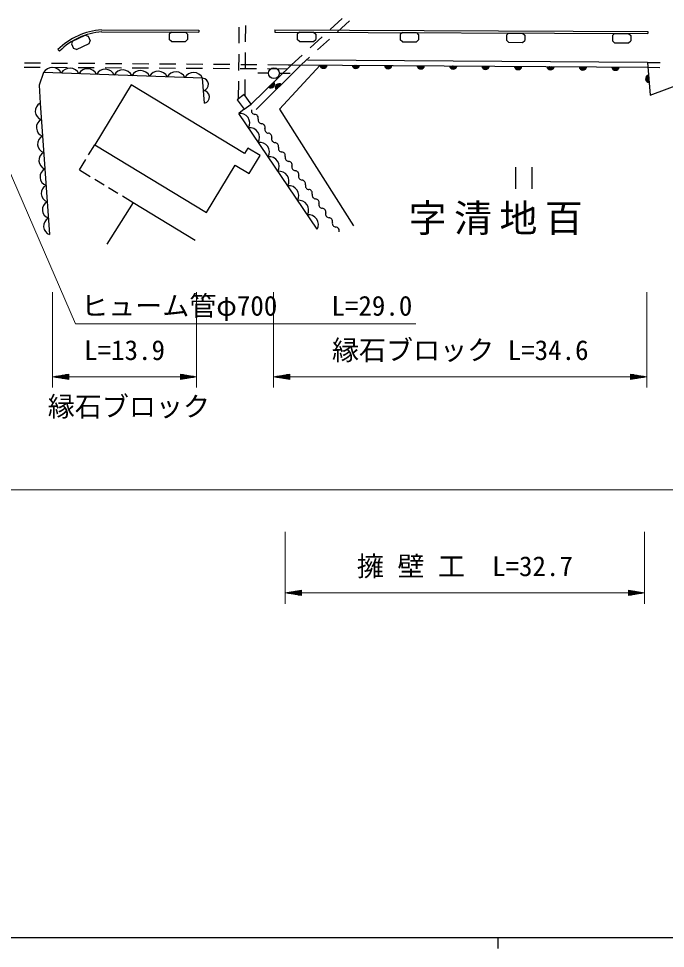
# Model space of a CAD drawing. Units: millimetres, scale not verified. Extents: x 40000 to 680000, y 20000 to 380000.
# Drawn here: x 123683 to 183486, y 204000 to 289910 of the extents above; entities that cross this region are included whole.
import ezdxf
from ezdxf.enums import TextEntityAlignment as Align

# ---------------------------------------------------------------- set-up
doc = ezdxf.new("R2010")
doc.units = ezdxf.units.MM
doc.header["$LTSCALE"] = 1000
for name, color, linetype, lineweight in [('M-BGD', 7, 'Continuous', 25), ('M-STR-HTXT', 7, 'Continuous', 13), ('M-STR-STRD', 7, 'Continuous', 25), ('M-TTL-BAND', 7, 'Continuous', 25)]:
    doc.layers.add(name, color=color, linetype=linetype, lineweight=lineweight)
doc.layers.add('M-BGD-TXT', color=7, linetype='Continuous')
doc.styles.add('ＭＳ ゴシック', font='')
doc.styles.get('ＭＳ ゴシック').set_extended_font_data('MS Gothic')

msp = doc.modelspace()

# ---------------------------------------------------------------- linework, layer by layer
at = {"layer": 'M-BGD'}
for p, q in [((153596, 289910), (152488, 288899)), ((154266, 289709), (153157, 288698)), ((144054, 289129), (144042, 287629)), ((144656, 289276), (144643, 287776)), ((128665, 287829), (128561, 287577)), ((128665, 287829), (129848, 288373)), ((129848, 288373), (130107, 288288)), ((130107, 288288), (130309, 287849)), ((130205, 287597), (130309, 287849)), ((137610, 288472), (137608, 287989)), ((137807, 287802), (137608, 287989)), ((137810, 288657), (137610, 288472)), ((137807, 287802), (139109, 287797)), ((137810, 288657), (139112, 288651)), ((139109, 287797), (139310, 287982)), ((139112, 288651), (139311, 288465)), ((139311, 288465), (139310, 287982)), ((149451, 288470), (149449, 287987)), ((149648, 287801), (149449, 287987)), ((149651, 288655), (149451, 288470)), ((149648, 287801), (150950, 287795)), ((149651, 288655), (150953, 288650)), ((151749, 288225), (150641, 287215)), ((150950, 287795), (151151, 287980)), ((150953, 288650), (151153, 288463)), ((151153, 288463), (151151, 287980)), ((152418, 288024), (151310, 287013)), ((158971, 288431), (158969, 287948)), ((159168, 287761), (158969, 287948)), ((159172, 288616), (158971, 288431)), ((159172, 288616), (160474, 288610)), ((160470, 287756), (160671, 287941)), ((160474, 288610), (160673, 288424)), ((160673, 288424), (160671, 287941)), ((168784, 288390), (168782, 287907)), ((168981, 287721), (168782, 287907)), ((168985, 288575), (168784, 288390)), ((168985, 288575), (170287, 288570)), ((170283, 287716), (170484, 287900)), ((170287, 288570), (170486, 288383)), ((170486, 288383), (170484, 287900)), ((178585, 288350), (178583, 287867)), ((178782, 287680), (178583, 287867)), ((178786, 288535), (178585, 288350)), ((178786, 288535), (180088, 288529)), ((180084, 287675), (180285, 287860)), ((180088, 288529), (180287, 288343)), ((180287, 288343), (180285, 287860)), ((128561, 287577), (128763, 287138)), ((129023, 287053), (128763, 287138)), ((129023, 287053), (130205, 287597)), ((159168, 287761), (160470, 287756)), ((168981, 287721), (170283, 287716)), ((178782, 287680), (180084, 287675)), ((144033, 286629), (144021, 285129)), ((144635, 286776), (144622, 285276)), ((149902, 286541), (148914, 285640)), ((150571, 286339), (149849, 285680)), ((124185, 285431), (125685, 285422)), ((124218, 285824), (125718, 285814)), ((126685, 285416), (128185, 285406)), ((126718, 285807), (128218, 285796)), ((129185, 285400), (130685, 285391)), ((129218, 285789), (130718, 285778)), ((131685, 285385), (133185, 285375)), ((131718, 285771), (133218, 285760)), ((134185, 285369), (135685, 285360)), ((134218, 285753), (135718, 285743)), ((136685, 285353), (138185, 285344)), ((136718, 285736), (138218, 285725)), ((139184, 285338), (140684, 285328)), ((139218, 285718), (140718, 285707)), ((141684, 285322), (143184, 285313)), ((141718, 285700), (143218, 285689)), ((144184, 285307), (145684, 285297)), ((144218, 285682), (145717, 285672)), ((145178, 282007), (148914, 285640)), ((149797, 285633), (145653, 281511)), ((146684, 285291), (148544, 285279)), ((146717, 285665), (148608, 285651)), ((148608, 285651), (148914, 285640)), ((148914, 285639), (181821, 285416)), ((181824, 285866), (150383, 286079)), ((181820, 285416), (182983, 285406)), ((181824, 285866), (182990, 285856)), ((181824, 285866), (182081, 282831)), ((146795, 284865), (145795, 284861)), ((147795, 284863), (148795, 284856)), ((134084, 283799), (130730, 278261)), ((144565, 277451), (134084, 283799)), ((144012, 284129), (143998, 282489)), ((144613, 284276), (144601, 282783)), ((182081, 282831), (186155, 284349)), ((125672, 282090), (126550, 269950)), ((144548, 281539), (144035, 281156)), ((151289, 270441), (144035, 281156)), ((130153, 277309), (130730, 278261)), ((130730, 278261), (141060, 272005)), ((144865, 277947), (144565, 277451)), ((146015, 277250), (144865, 277947)), ((129318, 275929), (129894, 276881)), ((145006, 275585), (146015, 277250)), ((129318, 275929), (130301, 275333)), ((141060, 272005), (143705, 276373)), ((143705, 276373), (145006, 275585)), ((169628, 276170), (169628, 274170)), ((171128, 276170), (171128, 274170)), ((130729, 275074), (131585, 274556)), ((132012, 274297), (132868, 273779)), ((133295, 273520), (134279, 272924)), ((134279, 272924), (131848, 269063)), ((134279, 272924), (140021, 269449))]:
    msp.add_line(p, q, dxfattribs=at)
for points in [[(151576, 285621), (147795, 281544), (154637, 270749)], [(125991, 284925), (125574, 283763), (125672, 282090)], [(140886, 282090), (140687, 284406), (125991, 284925)]]:
    msp.add_lwpolyline(points, dxfattribs=at)
msp.add_lwpolyline([(143897, 282414), (144548, 281539), (145178, 282007), (144527, 282882)], close=True, dxfattribs=at)
msp.add_circle((147295, 284866), 500, dxfattribs=at)
for centre, radius, start, end in [((126793, 284480), 917, 25.0391, 150.91451), ((128426, 284422), 917, 25.0391, 150.91451), ((130059, 284364), 917, 25.0391, 150.91451), ((131692, 284306), 917, 25.0391, 150.91451), ((151868, 285673), 354, 188.4093, 350.81448), ((151868, 285673), 283, 190.63334, 348.59044), ((151868, 285673), 212, 194.37966, 344.84411), ((151868, 285673), 142, 202.09139, 337.13238), ((151868, 285673), 100, 212.40906, 326.81472), ((151868, 285673), 100, 212.40906, 326.81472), ((154868, 285653), 354, 188.4093, 350.81448), ((154868, 285653), 283, 190.63334, 348.59044), ((154868, 285653), 212, 194.37966, 344.84411), ((154868, 285653), 142, 202.09139, 337.13238), ((154868, 285653), 100, 212.40906, 326.81472), ((154868, 285653), 100, 212.40906, 326.81472), ((157868, 285633), 354, 188.4093, 350.81448), ((157868, 285633), 283, 190.63334, 348.59044), ((157868, 285633), 212, 194.37966, 344.84411), ((157868, 285633), 142, 202.09139, 337.13238), ((157868, 285633), 100, 212.40906, 326.81472), ((157868, 285633), 100, 212.40906, 326.81472), ((160868, 285612), 354, 188.4093, 350.81448), ((160868, 285612), 283, 190.63334, 348.59044), ((160868, 285612), 212, 194.37966, 344.84411), ((160868, 285612), 142, 202.09139, 337.13238), ((160868, 285612), 100, 212.40906, 326.81472), ((160868, 285612), 100, 212.40906, 326.81472), ((163868, 285592), 354, 188.4093, 350.81448), ((163868, 285592), 283, 190.63334, 348.59044), ((163868, 285592), 212, 194.37966, 344.84411), ((163868, 285592), 142, 202.09139, 337.13238), ((163868, 285592), 100, 212.40906, 326.81472), ((163868, 285592), 100, 212.40906, 326.81472), ((166868, 285572), 354, 188.4093, 350.81448), ((166868, 285572), 283, 190.63334, 348.59044), ((166868, 285572), 212, 194.37966, 344.84411), ((166868, 285572), 142, 202.09139, 337.13238), ((166868, 285572), 100, 212.40906, 326.81472), ((166868, 285572), 100, 212.40906, 326.81472), ((169868, 285551), 354, 188.4093, 350.81448), ((169868, 285551), 283, 190.63334, 348.59044), ((169868, 285551), 212, 194.37966, 344.84411), ((169868, 285551), 142, 202.09139, 337.13238), ((169868, 285551), 100, 212.40906, 326.81472), ((169868, 285551), 100, 212.40906, 326.81472), ((172867, 285531), 354, 188.4093, 350.81448), ((172867, 285531), 283, 190.63334, 348.59044), ((172867, 285531), 212, 194.37966, 344.84411), ((172867, 285531), 142, 202.09139, 337.13238), ((172867, 285531), 100, 212.40906, 326.81472), ((172867, 285531), 100, 212.40906, 326.81472), ((175867, 285511), 354, 188.4093, 350.81448), ((175867, 285511), 283, 190.63334, 348.59044), ((175867, 285511), 212, 194.37966, 344.84411), ((175867, 285511), 142, 202.09139, 337.13238), ((175867, 285511), 100, 212.40906, 326.81472), ((175867, 285511), 100, 212.40906, 326.81472), ((178867, 285490), 354, 188.4093, 350.81448), ((178867, 285490), 283, 190.63334, 348.59044), ((178867, 285490), 212, 194.37966, 344.84411), ((178867, 285490), 142, 202.09139, 337.13238), ((178867, 285490), 100, 212.40906, 326.81472), ((178867, 285490), 100, 212.40906, 326.81472), ((133324, 284249), 917, 25.0391, 150.91451), ((134957, 284191), 917, 25.0391, 150.91451), ((136590, 284133), 917, 25.0391, 150.91451), ((138223, 284076), 917, 25.0391, 150.91451), ((139856, 284018), 917, 25.0391, 150.91451), ((140649, 283820), 588, 283.51504, 86.33918), ((182007, 284353), 354, 103.64423, 266.04941), ((182007, 284353), 283, 105.86827, 263.82537), ((182007, 284353), 212, 109.6146, 260.07904), ((182007, 284353), 142, 117.32633, 252.36731), ((182007, 284353), 100, 127.64399, 242.04965), ((182007, 284353), 100, 127.64399, 242.04965), ((147008, 283862), 354, 232.99238, 35.39755), ((147008, 283862), 283, 235.21642, 33.17352), ((147008, 283862), 212, 238.96274, 29.42719), ((147008, 283862), 142, 246.67447, 21.71546), ((147008, 283862), 100, 256.99213, 11.3978), ((147008, 283862), 100, 256.99213, 11.3978), ((147763, 283534), 354, 53.64552, 216.0507), ((147763, 283534), 283, 55.86956, 213.82666), ((147763, 283534), 212, 59.61589, 210.08033), ((147763, 283534), 142, 67.32762, 202.3686), ((147763, 283534), 100, 77.64528, 192.05094), ((147763, 283534), 100, 77.64528, 192.05094), ((140749, 282662), 588, 283.51504, 86.33918), ((126055, 281355), 829, 117.50731, 250.77107), ((144153, 280260), 904, 330.64764, 97.54983), ((145551, 281407), 348, 165.57788, 265.86409), ((145501, 280712), 348, 345.57788, 85.86409), ((126164, 279838), 829, 117.50731, 250.77107), ((146175, 280539), 348, 165.57788, 265.86409), ((146125, 279845), 348, 345.57788, 85.86409), ((145060, 278921), 904, 330.64764, 97.54983), ((146799, 279671), 348, 165.57788, 265.86409), ((146749, 278977), 348, 345.57788, 85.86409), ((126274, 278320), 829, 117.50731, 250.77107), ((145967, 277581), 904, 330.64764, 97.54983), ((147423, 278803), 348, 165.57788, 265.86409), ((147373, 278109), 348, 345.57788, 85.86409), ((126384, 276803), 829, 117.50731, 250.77107), ((148047, 277936), 348, 165.57788, 265.86409), ((147997, 277241), 348, 345.57788, 85.86409), ((146874, 276242), 904, 330.64764, 97.54983), ((148671, 277068), 348, 165.57788, 265.86409), ((148621, 276374), 348, 345.57788, 85.86409), ((126494, 275285), 829, 117.50731, 250.77107), ((147781, 274902), 904, 330.64764, 97.54983), ((149295, 276200), 348, 165.57788, 265.86409), ((149245, 275506), 348, 345.57788, 85.86409), ((149919, 275333), 348, 165.57788, 265.86409), ((149869, 274638), 348, 345.57788, 85.86409), ((126604, 273768), 829, 117.50731, 250.77107), ((148687, 273563), 904, 330.64764, 97.54983), ((150543, 274465), 348, 165.57788, 265.86409), ((150493, 273771), 348, 345.57788, 85.86409), ((151167, 273597), 348, 165.57788, 265.86409), ((151117, 272903), 348, 345.57788, 85.86409), ((126714, 272250), 829, 117.50731, 250.77107), ((149594, 272223), 904, 330.64764, 97.54983), ((151791, 272730), 348, 165.57788, 265.86409), ((151741, 272035), 348, 345.57788, 85.86409), ((150501, 270884), 904, 330.64764, 97.54983), ((152415, 271862), 348, 165.57788, 265.86409), ((152365, 271168), 348, 345.57788, 85.86409), ((126823, 270733), 829, 117.50731, 250.77107), ((153039, 270994), 348, 165.57788, 265.86409), ((152989, 270300), 348, 345.57788, 85.86409)]:
    msp.add_arc(centre, radius, start, end, dxfattribs=at)
at = {"layer": 'M-STR-HTXT'}
for p, q in [((126818, 264628), (126818, 255813)), ((140143, 264628), (140143, 255813)), ((147267, 264644), (147267, 255813)), ((181769, 264644), (181769, 255813)), ((126818, 256813), (128318, 257063)), ((127418, 256913), (128318, 256913)), ((128318, 256963), (127718, 256963)), ((128018, 257013), (128318, 257013)), ((128318, 256563), (128318, 257063)), ((140143, 256813), (138643, 257063)), ((138643, 257063), (138643, 256563)), ((138943, 257013), (138643, 257013)), ((138643, 256963), (139243, 256963)), ((139543, 256913), (138643, 256913)), ((147267, 256813), (148767, 257063)), ((147867, 256913), (148767, 256913)), ((148767, 256963), (148167, 256963)), ((148467, 257013), (148767, 257013)), ((148767, 256563), (148767, 257063)), ((181769, 256813), (180269, 257063)), ((180269, 257063), (180269, 256563)), ((180569, 257013), (180269, 257013)), ((180269, 256963), (180869, 256963)), ((181169, 256913), (180269, 256913)), ((126818, 256813), (128318, 256563)), ((126818, 256813), (128318, 256813)), ((128318, 256863), (127118, 256863)), ((128318, 256763), (127118, 256763)), ((127418, 256713), (128318, 256713)), ((128318, 256663), (127718, 256663)), ((128018, 256613), (128318, 256613)), ((128318, 256813), (138643, 256813)), ((138643, 256863), (139843, 256863)), ((140143, 256813), (138643, 256563)), ((140143, 256813), (138643, 256813)), ((138643, 256763), (139843, 256763)), ((139543, 256713), (138643, 256713)), ((138643, 256663), (139243, 256663)), ((138943, 256613), (138643, 256613)), ((147267, 256813), (148767, 256563)), ((147267, 256813), (148767, 256813)), ((148767, 256863), (147567, 256863)), ((148767, 256763), (147567, 256763)), ((147867, 256713), (148767, 256713)), ((148767, 256663), (148167, 256663)), ((148467, 256613), (148767, 256613)), ((148767, 256813), (180269, 256813)), ((180269, 256863), (181469, 256863)), ((181769, 256813), (180269, 256563)), ((181769, 256813), (180269, 256813)), ((180269, 256763), (181469, 256763)), ((181169, 256713), (180269, 256713)), ((180269, 256663), (180869, 256663)), ((180569, 256613), (180269, 256613)), ((67099, 246374), (393044, 246374)), ((148341, 242479), (148341, 235847)), ((181562, 242479), (181562, 235847)), ((148341, 236847), (149841, 237097)), ((148341, 236847), (149841, 236597)), ((148341, 236847), (149841, 236847)), ((149841, 236897), (148641, 236897)), ((149841, 236797), (148641, 236797)), ((148941, 236947), (149841, 236947)), ((148941, 236747), (149841, 236747)), ((149841, 236997), (149241, 236997)), ((149841, 236697), (149241, 236697)), ((149541, 237047), (149841, 237047)), ((149541, 236647), (149841, 236647)), ((149841, 236597), (149841, 237097)), ((149841, 236847), (180062, 236847)), ((181562, 236847), (180062, 237097)), ((180062, 237097), (180062, 236597)), ((180362, 237047), (180062, 237047)), ((180062, 236997), (180662, 236997)), ((180962, 236947), (180062, 236947)), ((180062, 236897), (181262, 236897)), ((181562, 236847), (180062, 236597)), ((181562, 236847), (180062, 236847)), ((180062, 236797), (181262, 236797)), ((180962, 236747), (180062, 236747)), ((180062, 236697), (180662, 236697)), ((180362, 236647), (180062, 236647))]:
    msp.add_line(p, q, dxfattribs=at)
msp.add_lwpolyline([(117355, 288422), (128952, 261711), (160402, 261711)], dxfattribs=at)
at = {"layer": 'M-STR-STRD'}
for p, q in [((131354, 288882), (140335, 288847)), ((131354, 288682), (140334, 288647)), ((140335, 288847), (140334, 288647)), ((147377, 288864), (147376, 288664)), ((147376, 288664), (181859, 288522)), ((147377, 288864), (181858, 288722)), ((181858, 288722), (181859, 288522)), ((127327, 287045), (127467, 286904))]:
    msp.add_line(p, q, dxfattribs=at)
for radius in [6420, 6221]:
    msp.add_arc((131841, 282480), radius, 94.35109, 134.6813, dxfattribs=at)
at = {"layer": 'M-TTL-BAND'}
for p, q in [((40000, 205000), (579000, 205000)), ((168000, 205000), (168000, 204000))]:
    msp.add_line(p, q, dxfattribs=at)

# ---------------------------------------------------------------- texts
at = {"layer": 'M-BGD-TXT', "insert": (168148, 269904), "char_height": 2566, "attachment_point": 8, "style": 'ＭＳ ゴシック'}
msp.add_mtext('\\T1.2;字清地百', dxfattribs=at)
at = {"layer": 'M-STR-HTXT', "style": 'ＭＳ ゴシック'}
for s, p in [('ヒューム管φ700\u3000\u3000L=29.0', (144777, 261911)), ('縁石ブロック L=34.6', (164518, 257813)), ('L=13.9', (133480, 257813)), ('縁石ブロック', (133882, 252602)), ('擁 壁 工  L=32.7', (164951, 237847))]:
    msp.add_text(s, height=1833, dxfattribs=at).set_placement(p, align=Align.BOTTOM_CENTER)

doc.saveas('drawing.dxf')
